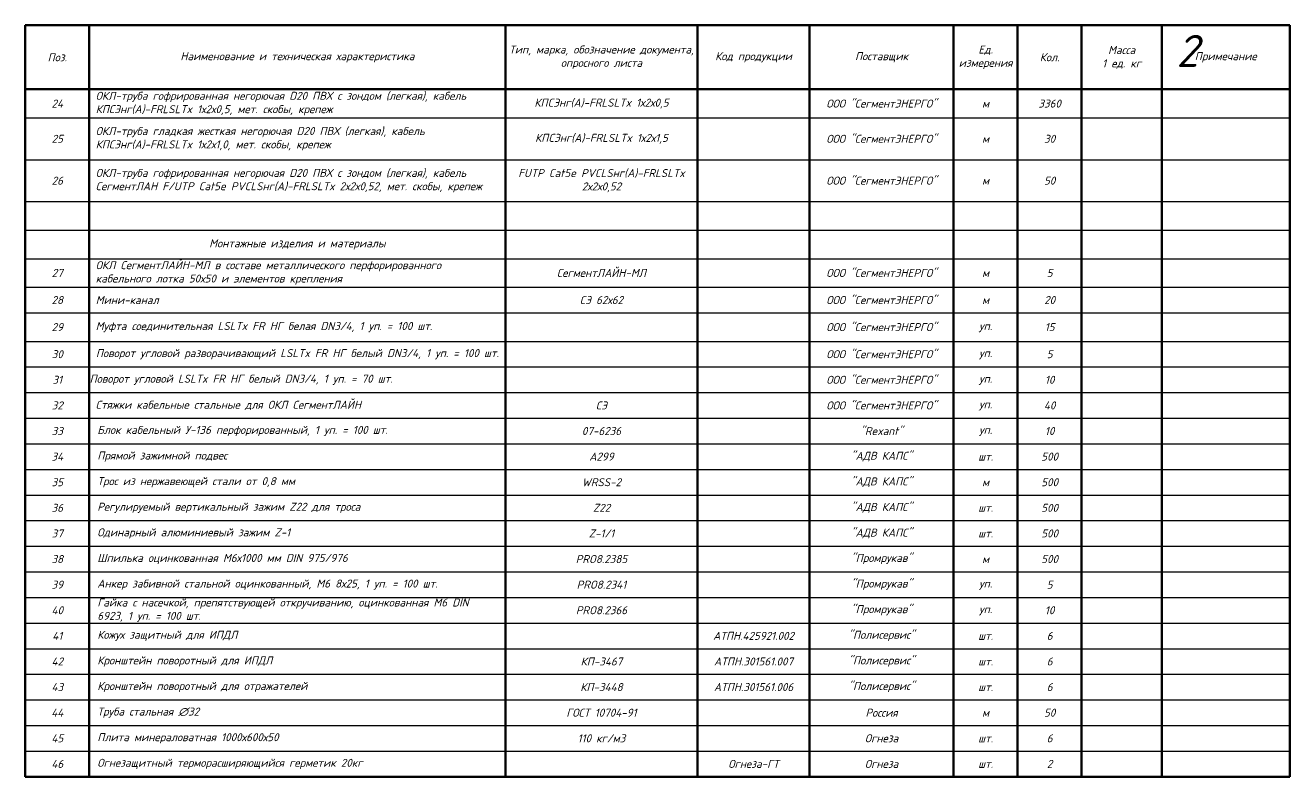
# Model space of a CAD drawing. Header units: millimetres. Extents: x 0 to 2795, y -3 to 232.
# Drawn here: x 400 to 795, y -2.8 to 232 of the extents above; entities that cross this region are included whole.
import ezdxf

# ---------------------------------------------------------------- set-up
doc = ezdxf.new("R2010")
doc.units = ezdxf.units.MM
doc.layers.get('Defpoints').update_dxf_attribs({"color": 42})
doc.styles.add('ISOCPEUR', font='isocpeui.ttf', dxfattribs={"height": 250})

# ---------------------------------------------------------------- blocks, each defined once
blk = doc.blocks.new('*T1')
at = {"color": 0, "linetype": 'ByBlock', "lineweight": 70, "transparency": 16777216}
for p, q in [((0, 0), (395, 0)), ((0, 0), (0, -232.38)), ((20, 0), (20, -232.38)), ((150, 0), (150, -232.38)), ((210, 0), (210, -232.38)), ((245, 0), (245, -232.38)), ((290, 0), (290, -232.38)), ((310, 0), (310, -232.38)), ((330, 0), (330, -232.38)), ((355, 0), (355, -232.38)), ((395, 0), (395, -232.38)), ((400, 0), (795, 0)), ((400, 0), (400, -234.75)), ((420, 0), (420, -234.75)), ((550, 0), (550, -234.75)), ((610, 0), (610, -234.75)), ((645, 0), (645, -234.75)), ((690, 0), (690, -234.75)), ((710, 0), (710, -234.75)), ((730, 0), (730, -234.75)), ((755, 0), (755, -234.75)), ((795, 0), (795, -234.75)), ((800, 0), (1195, 0)), ((800, 0), (800, -228)), ((820, 0), (820, -228)), ((950, 0), (950, -228)), ((1010, 0), (1010, -228)), ((1045, 0), (1045, -228)), ((1090, 0), (1090, -228)), ((1110, 0), (1110, -228)), ((1130, 0), (1130, -228)), ((1155, 0), (1155, -228)), ((1195, 0), (1195, -228)), ((1200, 0), (1595, 0)), ((1200, 0), (1200, -229)), ((1220, 0), (1220, -229)), ((1350, 0), (1350, -229)), ((1410, 0), (1410, -229)), ((1445, 0), (1445, -229)), ((1490, 0), (1490, -229)), ((1510, 0), (1510, -229)), ((1530, 0), (1530, -229)), ((1555, 0), (1555, -229)), ((1595, 0), (1595, -229)), ((1600, 0), (1995, 0)), ((1600, 0), (1600, -228.58)), ((1620, 0), (1620, -228.58)), ((1750, 0), (1750, -228.58)), ((1810, 0), (1810, -228.58)), ((1845, 0), (1845, -228.58)), ((1890, 0), (1890, -228.58)), ((1910, 0), (1910, -228.58)), ((1930, 0), (1930, -228.58)), ((1955, 0), (1955, -228.58)), ((1995, 0), (1995, -228.58)), ((2000, 0), (2395, 0)), ((2000, 0), (2000, -228)), ((2020, 0), (2020, -228)), ((2150, 0), (2150, -228)), ((2210, 0), (2210, -228)), ((2245, 0), (2245, -228)), ((2290, 0), (2290, -228)), ((2310, 0), (2310, -228)), ((2330, 0), (2330, -228)), ((2355, 0), (2355, -228)), ((2395, 0), (2395, -228)), ((2400, 0), (2795, 0)), ((2400, 0), (2400, -156)), ((2420, 0), (2420, -156)), ((2550, 0), (2550, -156)), ((2610, 0), (2610, -156)), ((2645, 0), (2645, -156)), ((2690, 0), (2690, -156)), ((2710, 0), (2710, -156)), ((2730, 0), (2730, -156)), ((2755, 0), (2755, -156)), ((2795, 0), (2795, -156)), ((0, -20), (395, -20)), ((2400, -156), (2795, -156))]:
    blk.add_line(p, q, dxfattribs=at)
at = {"color": 0, "linetype": 'ByBlock', "lineweight": 25, "transparency": 16777216}
for p, q in [((400, -20), (795, -20)), ((800, -20), (1195, -20)), ((1200, -20), (1595, -20)), ((1600, -20), (1995, -20)), ((2000, -20), (2395, -20)), ((2400, -20), (2795, -20)), ((0, -28), (395, -28)), ((400, -28.92), (795, -28.92)), ((800, -28), (1195, -28)), ((1200, -28), (1595, -28)), ((1600, -28), (1995, -28)), ((2000, -28), (2395, -28)), ((2400, -28), (2795, -28)), ((800, -36), (1195, -36)), ((1200, -36), (1595, -36)), ((1600, -36), (1995, -36)), ((2000, -36), (2395, -36)), ((2400, -36), (2795, -36)), ((0, -40.03), (395, -40.03)), ((400, -42), (795, -42)), ((800, -44), (1195, -44)), ((1200, -44), (1595, -44)), ((1600, -44), (1995, -44)), ((2000, -44), (2395, -44)), ((2400, -44), (2795, -44)), ((0, -48.03), (395, -48.03)), ((400, -55.08), (795, -55.08)), ((800, -52), (1195, -52)), ((1200, -52), (1595, -52)), ((1600, -52), (1995, -52)), ((2000, -52), (2395, -52)), ((2400, -52), (2795, -52)), ((0, -56.03), (395, -56.03)), ((800, -60), (1195, -60)), ((1200, -60), (1595, -60)), ((1600, -60), (1995, -60)), ((2000, -60), (2395, -60)), ((2400, -60), (2795, -60)), ((0, -64.03), (395, -64.03)), ((400, -64), (795, -64)), ((800, -68), (1195, -68)), ((1200, -68), (1595, -68)), ((1600, -68), (1995, -68)), ((2000, -68), (2395, -68)), ((2400, -68), (2795, -68)), ((0, -72.03), (395, -72.03)), ((400, -72.92), (795, -72.92)), ((800, -76), (1195, -76)), ((1200, -76), (1595, -76)), ((1600, -76), (1995, -76)), ((2000, -76), (2395, -76)), ((2400, -76), (2795, -76)), ((0, -80.03), (395, -80.03)), ((400, -81.83), (795, -81.83)), ((800, -84), (1195, -84)), ((1200, -84), (1595, -84)), ((1600, -84), (1995, -84)), ((2000, -84), (2395, -84)), ((2400, -84), (2795, -84)), ((0, -88.03), (395, -88.03)), ((400, -89.83), (795, -89.83)), ((800, -92), (1195, -92)), ((1200, -92), (1595, -92)), ((1600, -92), (1995, -92)), ((2000, -92), (2395, -92)), ((2400, -92), (2795, -92)), ((0, -96.03), (395, -96.03)), ((400, -98.75), (795, -98.75)), ((800, -100), (1195, -100)), ((1200, -100), (1595, -100)), ((1600, -100), (1995, -100)), ((2000, -100), (2395, -100)), ((2400, -100), (2795, -100)), ((0, -104.03), (395, -104.03)), ((400, -106.75), (795, -106.75)), ((800, -108), (1195, -108)), ((1200, -108), (1595, -108)), ((1600, -108), (1995, -108)), ((2000, -108), (2395, -108)), ((2400, -108), (2795, -108)), ((0, -112.03), (395, -112.03)), ((400, -114.75), (795, -114.75)), ((800, -116), (1195, -116)), ((1200, -116), (1595, -116)), ((1600, -116), (1995, -116)), ((2000, -116), (2395, -116)), ((2400, -116), (2795, -116)), ((0, -120.03), (395, -120.03)), ((400, -122.75), (795, -122.75)), ((800, -124), (1195, -124)), ((1200, -124), (1595, -124)), ((1600, -124), (1995, -124)), ((2000, -124), (2395, -124)), ((2400, -124), (2795, -124)), ((0, -128.03), (395, -128.03)), ((400, -130.75), (795, -130.75)), ((800, -132), (1195, -132)), ((1200, -132), (1595, -132)), ((1600, -132), (1995, -132)), ((2000, -132), (2395, -132)), ((2400, -132), (2795, -132)), ((0, -136.15), (395, -136.15)), ((400, -138.75), (795, -138.75)), ((800, -140), (1195, -140)), ((1200, -140), (1595, -140)), ((1600, -140), (1995, -140)), ((2000, -140), (2395, -140)), ((2400, -140), (2795, -140)), ((0, -144.15), (395, -144.15)), ((400, -146.75), (795, -146.75)), ((800, -148), (1195, -148)), ((1200, -148), (1595, -148)), ((1600, -148), (1995, -148)), ((2000, -148), (2395, -148)), ((2400, -148), (2795, -148)), ((0, -152.15), (395, -152.15)), ((400, -154.75), (795, -154.75)), ((800, -156), (1195, -156)), ((1200, -156), (1595, -156)), ((1600, -156), (1995, -156)), ((2000, -156), (2395, -156)), ((0, -160.15), (395, -160.15)), ((400, -162.75), (795, -162.75)), ((800, -164), (1195, -164)), ((1200, -164), (1595, -164)), ((1600, -164.42), (1995, -164.42)), ((2000, -164), (2395, -164)), ((0, -168.15), (395, -168.15)), ((400, -170.75), (795, -170.75)), ((800, -172), (1195, -172)), ((1200, -172.42), (1595, -172.42)), ((1600, -172.42), (1995, -172.42)), ((2000, -172), (2395, -172)), ((0, -176.15), (395, -176.15)), ((400, -178.75), (795, -178.75)), ((800, -180), (1195, -180)), ((1200, -180.83), (1595, -180.83)), ((1600, -180.42), (1995, -180.42)), ((2000, -180), (2395, -180)), ((0, -184.15), (395, -184.15)), ((400, -186.75), (795, -186.75)), ((800, -188), (1195, -188)), ((1200, -189), (1595, -189)), ((1600, -188.42), (1995, -188.42)), ((2000, -188), (2395, -188)), ((0, -192.15), (395, -192.15)), ((400, -194.75), (795, -194.75)), ((800, -196), (1195, -196)), ((1200, -197), (1595, -197)), ((1600, -196.58), (1995, -196.58)), ((2000, -196), (2395, -196)), ((0, -200.15), (395, -200.15)), ((400, -202.75), (795, -202.75)), ((800, -204), (1195, -204)), ((1200, -205), (1595, -205)), ((1600, -204.58), (1995, -204.58)), ((2000, -204), (2395, -204)), ((0, -208.15), (395, -208.15)), ((400, -210.75), (795, -210.75)), ((800, -212), (1195, -212)), ((1200, -213), (1595, -213)), ((1600, -212.58), (1995, -212.58)), ((2000, -212), (2395, -212)), ((0, -216.15), (395, -216.15)), ((400, -218.75), (795, -218.75)), ((800, -220), (1195, -220)), ((1200, -221), (1595, -221)), ((1600, -220.58), (1995, -220.58)), ((2000, -220), (2395, -220)), ((0, -224.27), (395, -224.27)), ((400, -226.75), (795, -226.75)), ((800, -228), (1195, -228)), ((1200, -229), (1595, -229)), ((1600, -228.58), (1995, -228.58)), ((2000, -228), (2395, -228)), ((0, -232.38), (395, -232.38)), ((400, -234.75), (795, -234.75))]:
    blk.add_line(p, q, dxfattribs=at)
at = {"transparency": 16777216, "char_height": 2.5, "style": 'ISOCPEUR'}
for s, insert, width, attachment_point in [('Тип, марка, обозначение документа, опросного листа', (180, -10), 59, 5), ('Ед. измерения', (300, -10), 19, 5), ('Масса\\P1 ед. кг', (342.5, -10), 24, 5), ('Тип, марка, обозначение документа, опросного листа', (580, -10), 59, 5), ('Ед. измерения', (700, -10), 19, 5), ('Масса\\P1 ед. кг', (742.5, -10), 24, 5), ('Тип, марка, обозначение документа, опросного листа', (980, -10), 59, 5), ('Ед. измерения', (1100, -10), 19, 5), ('Масса\\P1 ед. кг', (1142.5, -10), 24, 5), ('Тип, марка, обозначение документа, опросного листа', (1380, -10), 59, 5), ('Ед. измерения', (1500, -10), 19, 5), ('Масса\\P1 ед. кг', (1542.5, -10), 24, 5), ('Тип, марка, обозначение документа, опросного листа', (1780, -10), 59, 5), ('Ед. измерения', (1900, -10), 19, 5), ('Масса\\P1 ед. кг', (1942.5, -10), 24, 5), ('Тип, марка, обозначение документа, опросного листа', (2180, -10), 59, 5), ('Ед. измерения', (2300, -10), 19, 5), ('Масса\\P1 ед. кг', (2342.5, -10), 24, 5), ('Тип, марка, обозначение документа, опросного листа', (2580, -10), 59, 5), ('Ед. измерения', (2700, -10), 19, 5), ('Масса\\P1 ед. кг', (2742.5, -10), 24, 5), ('Поз.', (10, -10), 19, 5), ('Наименование и техническая характеристика', (85, -10), 125, 5), ('Код продукции', (227.5, -10), 34, 5), ('Поставщик', (267.5, -10), 44, 5), ('Кол.', (320, -10), 19, 5), ('Примечание', (375, -10), 39, 5), ('Поз.', (410, -10), 19, 5), ('Наименование и техническая характеристика', (485, -10), 125, 5), ('Код продукции', (627.5, -10), 34, 5), ('Поставщик', (667.5, -10), 44, 5), ('Кол.', (720, -10), 19, 5), ('Примечание', (775, -10), 39, 5), ('Поз.', (810, -10), 19, 5), ('Наименование и техническая характеристика', (885, -10), 125, 5), ('Код продукции', (1027.5, -10), 34, 5), ('Поставщик', (1067.5, -10), 44, 5), ('Кол.', (1120, -10), 19, 5), ('Примечание', (1175, -10), 39, 5), ('Поз.', (1210, -10), 19, 5), ('Наименование и техническая характеристика', (1285, -10), 125, 5), ('Код продукции', (1427.5, -10), 34, 5), ('Поставщик', (1467.5, -10), 44, 5), ('Кол.', (1520, -10), 19, 5), ('Примечание', (1575, -10), 39, 5), ('Поз.', (1610, -10), 19, 5), ('Наименование и техническая характеристика', (1685, -10), 125, 5), ('Код продукции', (1827.5, -10), 34, 5), ('Поставщик', (1867.5, -10), 44, 5), ('Кол.', (1920, -10), 19, 5), ('Примечание', (1975, -10), 39, 5), ('Поз.', (2010, -10), 19, 5), ('Наименование и техническая характеристика', (2085, -10), 125, 5), ('Код продукции', (2227.5, -10), 34, 5), ('Поставщик', (2267.5, -10), 44, 5), ('Кол.', (2320, -10), 19, 5), ('Примечание', (2375, -10), 39, 5), ('Поз.', (2410, -10), 19, 5), ('Наименование и техническая характеристика', (2485, -10), 125, 5), ('Код продукции', (2627.5, -10), 34, 5), ('Поставщик', (2667.5, -10), 44, 5), ('Кол.', (2720, -10), 19, 5), ('Примечание', (2775, -10), 39, 5), ('Оборудование АПС', (85, -24), 125, 5), ('24', (410, -24.46), 19.8, 5), ('ОКЛ-труба гофрированная негорючая D20 ПВХ с зондом (легкая), кабель КПСЭнг(А)-FRLSLTx 1х2х0,5, мет. скобы, крепеж', (422, -24.46), 126, 4), ('КПCЭнг(А)-FRLSLTx 1х2х0,5', (580, -24.46), 59.8, 5), ('ООО "СегментЭНЕРГО"', (667.5, -24.46), 44.8, 5), ('3360', (720, -24.46), 19.8, 5), ('м', (700, -24.46), 19.8, 5), ('Центральный прибор индикации и управления "Рубеж-АРМ"  с  предустановленнным ПО (Системный блок, ПУИ,  Монитор,Клавиатура, Мышь, Ключ защиты, ОС, ПО)', (22.5, -34.02), 125, 4), ('ОКЛ-труба гладкая жесткая негорючая D20 ПВХ (легкая), кабель КПСЭнг(А)-FRLSLTx 1х2х1,0, мет. скобы, крепеж', (422, -35.46), 126, 4), ('1', (10, -34.02), 19.8, 5), ('ЦПИУ Рубеж-АРМ исп.1 (настольный) ', (180, -34.02), 59.8, 5), ('ООО «Рубеж»', (267.5, -34.02), 44.8, 5), ('шт.', (300, -34.02), 19.8, 5), ('1', (320, -34.02), 19.8, 5), ('25', (410, -35.46), 19.8, 5), ('КПCЭнг(А)-FRLSLTx 1х2х1,5', (580, -35.46), 59.8, 5), ('ООО "СегментЭНЕРГО"', (667.5, -35.46), 44.8, 5), ('м', (700, -35.46), 19.8, 5), ('30', (720, -35.46), 19.8, 5), ('2', (10, -44.03), 19.8, 5), ('Источник бесперебойного питания 220В', (22.5, -44.03), 125, 4), ('Powercom Raptor RPT-2000AP LCD', (180, -44.03), 59.8, 5), ('"Powercom"', (267.5, -44.03), 44.8, 5), ('1', (320, -44.03), 19.8, 5), ('шт.', (300, -44.03), 19.8, 5), ('26', (410, -48.54), 19.8, 5), ('ОКЛ-труба гофрированная негорючая D20 ПВХ с зондом (легкая), кабель СегментЛАН F/UTP Cat5e PVCLSнг(А)-FRLSLTx 2х2х0,52, мет. скобы, крепеж', (422, -48.54), 126, 4), ('FUTP Cat5e PVCLSнг(А)-FRLSLTx 2х2х0,52', (580, -48.54), 59.8, 5), ('ООО "СегментЭНЕРГО"', (667.5, -48.54), 44.8, 5), ('50', (720, -48.54), 19.8, 5), ('3', (10, -52.03), 19.8, 5), ('Источник питания', (22.5, -52.03), 125, 4), ('ИВЭПР 24/2,5 RS-R3 2x17 БР', (180, -52.03), 59.8, 5), ('ООО «Рубеж»', (267.5, -52.03), 44.8, 5), ('1', (320, -52.03), 19.8, 5), ('м', (700, -48.54), 19.8, 5), ('шт.', (300, -52.03), 19.8, 5), ('4', (10, -60.03), 19.8, 5), ('Бокс резервного электропитания', (22.5, -60.03), 125, 4), ('БР 24х40', (180, -60.03), 59.8, 5), ('ООО «Рубеж»', (267.5, -60.03), 44, 5), ('1', (320, -60.03), 19.8, 5), ('шт.', (300, -60.03), 19.8, 5), ('5', (10, -68.03), 19.8, 5), ('Бокс резервного электропитания', (22.5, -68.03), 125, 4), ('БР 24х12', (180, -68.03), 59.8, 5), ('ООО «Рубеж»', (267.5, -68.03), 44, 5), ('1', (320, -68.03), 19.8, 5), ('Монтажные изделия и материалы', (485, -68.46), 126, 5), ('шт.', (300, -68.03), 19.8, 5), ('6', (10, -76.03), 19.8, 5), ('Аккумулятор герметичный свинцово-кислотный 12В 17А*ч', (22.5, -76.03), 125, 4), ('Delta DTM 1217M', (180, -76.03), 59.8, 5), ('Delta', (267.5, -76.03), 44, 5), ('2', (320, -76.03), 19.8, 5), ('ОКЛ СегментЛАЙН-МЛ в составе металлического перфорированного кабельного лотка 50х50 и элементов крепления', (422, -77.37), 126, 4), ('шт.', (300, -76.03), 19.8, 5), ('27', (410, -77.37), 19.8, 5), ('СегментЛАЙН-МЛ', (580, -77.37), 59.8, 5), ('ООО "СегментЭНЕРГО"', (667.5, -77.37), 44.8, 5), ('м', (700, -77.37), 19.8, 5), ('5', (720, -77.37), 19.8, 5), ('7', (10, -84.03), 19.8, 5), ('Аккумулятор герметичный свинцово-кислотный 12В 40А*ч', (22.5, -84.03), 125, 4), ('Delta DTM 1240M', (180, -84.03), 59.8, 5), ('Delta', (267.5, -84.03), 44, 5), ('2', (320, -84.03), 19.8, 5), ('шт.', (300, -84.03), 19.8, 5), ('28', (410, -85.83), 19.8, 5), ('Мини-канал', (422, -85.83), 126, 4), ('СЭ 62х62', (580, -85.83), 59.8, 5), ('ООО "СегментЭНЕРГО"', (667.5, -85.83), 44.8, 5), ('м', (700, -85.83), 19.8, 5), ('20', (720, -85.83), 19.8, 5), ('8', (10, -92.03), 19.8, 5), ('Аккумулятор герметичный свинцово-кислотный 12В 12А*ч', (22.5, -92.03), 125, 4), ('Delta DTM 1212M', (180, -92.03), 59.8, 5), ('Delta', (267.5, -92.03), 44, 5), ('2', (320, -92.03), 19.8, 5), ('шт.', (300, -92.03), 19.8, 5), ('29', (410, -94.29), 19.8, 5), ('Муфта соединительная LSLTx FR НГ белая DN3/4, 1 уп. = 100 шт.', (422, -94.29), 126, 4), ('ООО "СегментЭНЕРГО"', (667.5, -94.29), 44.8, 5), ('уп.', (700, -94.29), 19.8, 5), ('15', (720, -94.29), 19.8, 5), ('Прибор приемно-контрольный', (22.5, -100.03), 125, 4), ('R3-Рубеж-20П', (180, -100.03), 59.8, 5), ('9', (10, -100.03), 19.8, 5), ('Delta', (267.5, -100.03), 44, 5), ('шт.', (300, -100.03), 19.8, 5), ('1', (320, -100.03), 19.8, 5), ('30', (410, -102.75), 19.8, 5), ('Поворот угловой разворачивающий LSLTx FR НГ белый DN3/4, 1 уп. = 100 шт.', (485, -102.75), 129.8, 5), ('ООО "СегментЭНЕРГО"', (667.5, -102.75), 44.8, 5), ('уп.', (700, -102.75), 19.8, 5), ('5', (720, -102.75), 19.8, 5), ('Контроллер адресных устройств', (22.5, -108.03), 125, 4), ('R3-Рубеж-КАУ2', (180, -108.03), 59.8, 5), ('ООО «Рубеж»', (267.5, -108.03), 44, 5), ('10', (10, -108.03), 19.8, 5), ('шт.', (300, -108.03), 19.8, 5), ('3', (320, -108.03), 19.8, 5), ('31', (410, -110.75), 19.8, 5), ('Поворот угловой LSLTx FR НГ белый DN3/4, 1 уп. = 70 шт.', (420.1, -110.75), 129.8, 4), ('ООО "СегментЭНЕРГО"', (667.5, -110.75), 44.8, 5), ('уп.', (700, -110.75), 19.8, 5), ('10', (720, -110.75), 19.8, 5), ('Блок индикации и управления', (22.5, -116.03), 125, 4), ('R3-Рубеж-БИУ', (180, -116.03), 59.8, 5), ('ООО «Рубеж»', (267.5, -116.03), 44, 5), ('11', (10, -116.03), 19.8, 5), ('шт.', (300, -116.03), 19.8, 5), ('1', (320, -116.03), 19.8, 5), ('32', (410, -118.75), 19.8, 5), ('Стяжки кабельные стальные для ОКЛ СегментЛАЙН', (422, -118.75), 126, 4), ('СЭ', (580, -118.75), 59.8, 5), ('ООО "СегментЭНЕРГО"', (667.5, -118.75), 44.8, 5), ('уп.', (700, -118.75), 19.8, 5), ('40', (720, -118.75), 19.8, 5), ('Извещатель пожарный дымовой адресно-аналоговый ', (22.5, -124.03), 125, 4), ('ООО «Рубеж»', (267.5, -124.03), 44, 5), ('12', (10, -124.03), 19.8, 5), ('ИП 212-64-R3 без б/о', (180, -124.03), 59.8, 5), ('шт.', (300, -124.03), 19.8, 5), ('895', (320, -124.03), 19.8, 5), ('33', (410, -126.75), 19.8, 5), ('Блок кабельный У-136 перфорированный, 1 уп. = 100 шт.', (422.5, -126.75), 125, 4), ('07-6236', (580, -126.75), 59.8, 5), ('"Rexant"', (667.5, -126.75), 44, 5), ('уп.', (700, -126.75), 19.8, 5), ('10', (720, -126.75), 19.8, 5), ('13', (10, -132.09), 19.8, 5), ('Базовое основание  обычное на подвесной плотолок', (22.5, -132.09), 125, 4), ('W2.03', (180, -132.09), 59.8, 5), ('ООО «Рубеж»', (267.5, -132.09), 44, 5), ('шт.', (300, -132.09), 19.8, 5), ('149', (320, -132.09), 19.8, 5), ('34', (410, -134.75), 19.8, 5), ('Прямой зажимной подвес', (422.5, -134.75), 125, 4), ('A299', (580, -134.75), 59.8, 5), ('"АДВ КАПС"', (667.5, -134.75), 44, 5), ('шт.', (700, -134.75), 19.8, 5), ('500', (720, -134.75), 19.8, 5), ('14', (10, -140.15), 19.8, 5), ('Изолятор шлейфа для подвесного потолка (базовое основание)', (22.5, -140.15), 125, 4), ('ИЗ-1Б-R3 L2.42', (180, -140.15), 59.8, 5), ('ООО «Рубеж»', (267.5, -140.15), 44, 5), ('шт.', (300, -140.15), 19.8, 5), ('30', (320, -140.15), 19.8, 5), ('35', (410, -142.75), 19.8, 5), ('Трос из нержавеющей стали от 0,8 мм', (422.5, -142.75), 125, 4), ('WRSS-2', (580, -142.75), 59.8, 5), ('"АДВ КАПС"', (667.5, -142.75), 44, 5), ('500', (720, -142.75), 19.8, 5), ('м', (700, -142.75), 19.8, 5), ('15', (10, -148.15), 19.8, 5), ('Базовое основание  обычное на несущ. конструкции', (22.5, -148.15), 125, 4), ('W1.03', (180, -148.15), 59.8, 5), ('ООО «Рубеж»', (267.5, -148.15), 44.8, 5), ('шт.', (300, -148.15), 19.8, 5), ('583', (320, -148.15), 19.8, 5), ('36', (410, -150.75), 19.8, 5), ('Регулируемый вертикальный зажим Z22 для троса', (422.5, -150.75), 125, 4), ('Z22', (580, -150.75), 59.8, 5), ('"АДВ КАПС"', (667.5, -150.75), 44, 5), ('500', (720, -150.75), 19.8, 5), ('шт.', (700, -150.75), 19.8, 5), ('16', (10, -156.15), 19.8, 5), ('Изолятор шлейфа для несущ. конструкций (базовое основание)', (22.5, -156.15), 125, 4), ('ИЗ-1Б-R3 L1.42', (180, -156.15), 59.8, 5), ('ООО «Рубеж»', (267.5, -156.15), 44.8, 5), ('шт.', (300, -156.15), 19.8, 5), ('140', (320, -156.15), 19.8, 5), ('37', (410, -158.75), 19.8, 5), ('Одинарный алюминиевый зажим Z-1', (422.5, -158.75), 125, 4), ('Z-1/1', (580, -158.75), 59.8, 5), ('"АДВ КАПС"', (667.5, -158.75), 44, 5), ('500', (720, -158.75), 19.8, 5), ('шт.', (700, -158.75), 19.8, 5), ('17', (10, -164.15), 19.8, 5), ('Извещатель пожарный ручной адресный с изолятором шлейфа', (22.5, -164.15), 125, 4), ('ИПР 513-11ИКЗ-А-R3', (180, -164.15), 59.8, 5), ('ООО «Рубеж»', (267.5, -164.15), 44.8, 5), ('шт.', (300, -164.15), 19.8, 5), ('48', (320, -164.15), 19.8, 5), ('38', (410, -166.75), 19.8, 5), ('Шпилька оцинкованная М6х1000 мм DIN 975/976', (422.5, -166.75), 125, 4), ('PRO8.2385', (580, -166.75), 59.8, 5), ('"Промрукав"', (667.5, -166.75), 44, 5), ('500', (720, -166.75), 19.8, 5), ('м', (700, -166.75), 19.8, 5), ('18', (10, -172.15), 19.8, 5), ('Извещатель пожарный тепловой  адресно-аналоговый', (22.5, -172.15), 125, 4), ('ИП 101-29-PR-R3 без б/о', (180, -172.15), 59.8, 5), ('ООО «Рубеж»', (267.5, -172.15), 44.8, 5), ('шт.', (300, -172.15), 19.8, 5), ('7', (320, -172.15), 19.8, 5), ('39', (410, -174.75), 19.8, 5), ('Анкер забивной стальной оцинкованный, М6 8х25, 1 уп. = 100 шт.', (422.5, -174.75), 125, 4), ('PRO8.2341', (580, -174.75), 59.8, 5), ('"Промрукав"', (667.5, -174.75), 44, 5), ('5', (720, -174.75), 19.8, 5), ('уп.', (700, -174.75), 19.8, 5), ('19', (10, -180.15), 19.8, 5), ('Извещатель пожарный дымовой линейный', (22.5, -180.15), 125, 4), ('ИПДЛ-264/1-R3', (180, -180.15), 59.8, 5), ('ООО «Рубеж»', (267.5, -180.15), 44.8, 5), ('шт.', (300, -180.15), 19.8, 5), ('12', (320, -180.15), 19.8, 5), ('40', (410, -182.75), 19.8, 5), ('Гайка с насечкой, препятствующей откручиванию, оцинкованная М6 DIN 6923, 1 уп. = 100 шт.', (422.5, -182.75), 125, 4), ('PRO8.2366', (580, -182.75), 59.8, 5), ('"Промрукав"', (667.5, -182.75), 44, 5), ('10', (720, -182.75), 19.8, 5), ('уп.', (700, -182.75), 19.8, 5), ('20', (10, -188.15), 19.8, 5), ('Адресный релейный модуль\xa0', (22.5, -188.15), 125, 4), ('РМ-4-R3', (180, -188.15), 59.8, 5), ('ООО «Рубеж»', (267.5, -188.15), 44.8, 5), ('шт.', (300, -188.15), 19.8, 5), ('1', (320, -188.15), 19.8, 5), ('41', (410, -190.75), 19.8, 5), ('Кожух защитный для ИПДЛ', (422.5, -190.75), 125, 4), ('АТПН.425921.002', (627.5, -190.75), 34.8, 5), ('"Полисервис"', (667.5, -190.75), 44, 5), ('6', (720, -190.75), 19.8, 5), ('шт.', (700, -190.75), 19.8, 5), ('21', (10, -196.15), 19.8, 5), ('Адресный релейный модуль\xa0', (22.5, -196.15), 125, 4), ('РМ-1-R3', (180, -196.15), 59.8, 5), ('ООО «Рубеж»', (267.5, -196.15), 44.8, 5), ('шт.', (300, -196.15), 19.8, 5), ('43', (320, -196.15), 19.8, 5), ('42', (410, -198.75), 19.8, 5), ('Кронштейн поворотный для ИПДЛ', (422.5, -198.75), 125, 4), ('КП-3467', (580, -198.75), 59.8, 5), ('АТПН.301561.007', (627.5, -198.75), 34.8, 5), ('"Полисервис"', (667.5, -198.75), 44, 5), ('6', (720, -198.75), 19.8, 5), ('шт.', (700, -198.75), 19.8, 5), ('22', (10, -204.15), 19.8, 5), ('Изолятор шлейфа', (22.5, -204.15), 125, 4), ('ИЗ-1-R3', (180, -204.15), 59.8, 5), ('ООО «Рубеж»', (267.5, -204.15), 44.8, 5), ('шт.', (300, -204.15), 19.8, 5), ('2', (320, -204.15), 19.8, 5), ('Кронштейн поворотный для отражателей', (422.5, -206.75), 125, 4), ('"Полисервис"', (667.5, -206.75), 44, 5), ('43', (410, -206.75), 19.8, 5), ('КП-3448', (580, -206.75), 59.8, 5), ('АТПН.301561.006', (627.5, -206.75), 34.8, 5), ('шт.', (700, -206.75), 19.8, 5), ('6', (720, -206.75), 19.8, 5), ('Труба стальная ∅32', (422.5, -214.75), 125, 4), ('44', (410, -214.75), 19.8, 5), ('ГОСТ 10704-91', (580, -214.75), 59.8, 5), ('Россия', (667.5, -214.75), 44, 5), ('м', (700, -214.75), 19.8, 5), ('50', (720, -214.75), 19.8, 5), ('Кабельные изделия и провода', (85, -220.21), 125, 5), ('Плита минераловатная 1000х600х50', (422.5, -222.75), 125, 4), ('ОКЛ-труба гладкая жесткая негорючая D20 ПВХ (легкая), кабель КПСЭнг(А)-FRLSLTx 1х2х0,5, мет. скобы, крепеж', (22, -228.32), 126, 4), ('45', (410, -222.75), 19.8, 5), ('110 кг/м3', (580, -222.75), 59.8, 5), ('Огнеза', (667.5, -222.75), 44, 5), ('шт.', (700, -222.75), 19.8, 5), ('6', (720, -222.75), 19.8, 5), ('23', (10, -228.32), 19.8, 5), ('КПCЭнг(А)-FRLSLTx 1х2х0,5', (180, -228.32), 59.8, 5), ('ООО "СегментЭНЕРГО"', (267.5, -228.32), 44, 5), ('м', (300, -228.32), 19.8, 5), ('4310', (320, -228.32), 19.8, 5), ('46', (410, -230.75), 19.8, 5), ('Огнезащитный терморасширяющийся герметик 20кг', (422.5, -230.75), 125, 4), ('Огнеза-ГТ', (627.5, -230.75), 34.8, 5), ('Огнеза', (667.5, -230.75), 44, 5), ('шт.', (700, -230.75), 19.8, 5), ('2', (720, -230.75), 19.8, 5)]:
    blk.add_mtext(s, dxfattribs=dict(at, insert=insert, width=width, attachment_point=attachment_point))
blk = doc.blocks.new('*T70')
at = {"color": 0, "linetype": 'ByBlock', "lineweight": 70, "transparency": 16777216}
for p, q in [((0, 0), (395, 0)), ((0, 0), (0, -234.75)), ((20, 0), (20, -234.75)), ((150, 0), (150, -234.75)), ((210, 0), (210, -234.75)), ((245, 0), (245, -234.75)), ((290, 0), (290, -234.75)), ((310, 0), (310, -234.75)), ((330, 0), (330, -234.75)), ((355, 0), (355, -234.75)), ((395, 0), (395, -234.75)), ((0, -20), (395, -20)), ((0, -234.75), (395, -234.75))]:
    blk.add_line(p, q, dxfattribs=at)
at = {"color": 0, "linetype": 'ByBlock', "lineweight": 25, "transparency": 16777216}
for p, q in [((0, -28.92), (395, -28.92)), ((0, -42), (395, -42)), ((0, -55.08), (395, -55.08)), ((0, -64), (395, -64)), ((0, -72.92), (395, -72.92)), ((0, -81.83), (395, -81.83)), ((0, -89.83), (395, -89.83)), ((0, -98.75), (395, -98.75)), ((0, -106.75), (395, -106.75)), ((0, -114.75), (395, -114.75)), ((0, -122.75), (395, -122.75)), ((0, -130.75), (395, -130.75)), ((0, -138.75), (395, -138.75)), ((0, -146.75), (395, -146.75)), ((0, -154.75), (395, -154.75)), ((0, -162.75), (395, -162.75)), ((0, -170.75), (395, -170.75)), ((0, -178.75), (395, -178.75)), ((0, -186.75), (395, -186.75)), ((0, -194.75), (395, -194.75)), ((0, -202.75), (395, -202.75)), ((0, -210.75), (395, -210.75)), ((0, -218.75), (395, -218.75)), ((0, -226.75), (395, -226.75))]:
    blk.add_line(p, q, dxfattribs=at)
at = {"transparency": 16777216, "char_height": 2.5, "style": 'ISOCPEUR'}
for s, insert, width, attachment_point in [('Тип, марка, обозначение документа, опросного листа', (180, -10), 59, 5), ('Ед. измерения', (300, -10), 19, 5), ('Масса\\P1 ед. кг', (342.5, -10), 24, 5), ('Поз.', (10, -10), 19, 5), ('Наименование и техническая характеристика', (85, -10), 125, 5), ('Код продукции', (227.5, -10), 34, 5), ('Поставщик', (267.5, -10), 44, 5), ('Кол.', (320, -10), 19, 5), ('Примечание', (375, -10), 39, 5), ('24', (10, -24.46), 19.8, 5), ('ОКЛ-труба гофрированная негорючая D20 ПВХ с зондом (легкая), кабель КПСЭнг(А)-FRLSLTx 1х2х0,5, мет. скобы, крепеж', (22, -24.46), 126, 4), ('КПCЭнг(А)-FRLSLTx 1х2х0,5', (180, -24.46), 59.8, 5), ('ООО "СегментЭНЕРГО"', (267.5, -24.46), 44.8, 5), ('3360', (320, -24.46), 19.8, 5), ('м', (300, -24.46), 19.8, 5), ('ОКЛ-труба гладкая жесткая негорючая D20 ПВХ (легкая), кабель КПСЭнг(А)-FRLSLTx 1х2х1,0, мет. скобы, крепеж', (22, -35.46), 126, 4), ('25', (10, -35.46), 19.8, 5), ('КПCЭнг(А)-FRLSLTx 1х2х1,5', (180, -35.46), 59.8, 5), ('ООО "СегментЭНЕРГО"', (267.5, -35.46), 44.8, 5), ('м', (300, -35.46), 19.8, 5), ('30', (320, -35.46), 19.8, 5), ('26', (10, -48.54), 19.8, 5), ('ОКЛ-труба гофрированная негорючая D20 ПВХ с зондом (легкая), кабель СегментЛАН F/UTP Cat5e PVCLSнг(А)-FRLSLTx 2х2х0,52, мет. скобы, крепеж', (22, -48.54), 126, 4), ('FUTP Cat5e PVCLSнг(А)-FRLSLTx 2х2х0,52', (180, -48.54), 59.8, 5), ('ООО "СегментЭНЕРГО"', (267.5, -48.54), 44.8, 5), ('50', (320, -48.54), 19.8, 5), ('м', (300, -48.54), 19.8, 5), ('Монтажные изделия и материалы', (85, -68.46), 126, 5), ('ОКЛ СегментЛАЙН-МЛ в составе металлического перфорированного кабельного лотка 50х50 и элементов крепления', (22, -77.37), 126, 4), ('27', (10, -77.37), 19.8, 5), ('СегментЛАЙН-МЛ', (180, -77.37), 59.8, 5), ('ООО "СегментЭНЕРГО"', (267.5, -77.37), 44.8, 5), ('м', (300, -77.37), 19.8, 5), ('5', (320, -77.37), 19.8, 5), ('28', (10, -85.83), 19.8, 5), ('Мини-канал', (22, -85.83), 126, 4), ('СЭ 62х62', (180, -85.83), 59.8, 5), ('ООО "СегментЭНЕРГО"', (267.5, -85.83), 44.8, 5), ('м', (300, -85.83), 19.8, 5), ('20', (320, -85.83), 19.8, 5), ('29', (10, -94.29), 19.8, 5), ('Муфта соединительная LSLTx FR НГ белая DN3/4, 1 уп. = 100 шт.', (22, -94.29), 126, 4), ('ООО "СегментЭНЕРГО"', (267.5, -94.29), 44.8, 5), ('уп.', (300, -94.29), 19.8, 5), ('15', (320, -94.29), 19.8, 5), ('30', (10, -102.75), 19.8, 5), ('Поворот угловой разворачивающий LSLTx FR НГ белый DN3/4, 1 уп. = 100 шт.', (85, -102.75), 129.8, 5), ('ООО "СегментЭНЕРГО"', (267.5, -102.75), 44.8, 5), ('уп.', (300, -102.75), 19.8, 5), ('5', (320, -102.75), 19.8, 5), ('31', (10, -110.75), 19.8, 5), ('Поворот угловой LSLTx FR НГ белый DN3/4, 1 уп. = 70 шт.', (20.1, -110.75), 129.8, 4), ('ООО "СегментЭНЕРГО"', (267.5, -110.75), 44.8, 5), ('уп.', (300, -110.75), 19.8, 5), ('10', (320, -110.75), 19.8, 5), ('32', (10, -118.75), 19.8, 5), ('Стяжки кабельные стальные для ОКЛ СегментЛАЙН', (22, -118.75), 126, 4), ('СЭ', (180, -118.75), 59.8, 5), ('ООО "СегментЭНЕРГО"', (267.5, -118.75), 44.8, 5), ('уп.', (300, -118.75), 19.8, 5), ('40', (320, -118.75), 19.8, 5), ('33', (10, -126.75), 19.8, 5), ('Блок кабельный У-136 перфорированный, 1 уп. = 100 шт.', (22.5, -126.75), 125, 4), ('07-6236', (180, -126.75), 59.8, 5), ('"Rexant"', (267.5, -126.75), 44, 5), ('уп.', (300, -126.75), 19.8, 5), ('10', (320, -126.75), 19.8, 5), ('34', (10, -134.75), 19.8, 5), ('Прямой зажимной подвес', (22.5, -134.75), 125, 4), ('A299', (180, -134.75), 59.8, 5), ('"АДВ КАПС"', (267.5, -134.75), 44, 5), ('шт.', (300, -134.75), 19.8, 5), ('500', (320, -134.75), 19.8, 5), ('35', (10, -142.75), 19.8, 5), ('Трос из нержавеющей стали от 0,8 мм', (22.5, -142.75), 125, 4), ('WRSS-2', (180, -142.75), 59.8, 5), ('"АДВ КАПС"', (267.5, -142.75), 44, 5), ('500', (320, -142.75), 19.8, 5), ('м', (300, -142.75), 19.8, 5), ('36', (10, -150.75), 19.8, 5), ('Регулируемый вертикальный зажим Z22 для троса', (22.5, -150.75), 125, 4), ('Z22', (180, -150.75), 59.8, 5), ('"АДВ КАПС"', (267.5, -150.75), 44, 5), ('500', (320, -150.75), 19.8, 5), ('шт.', (300, -150.75), 19.8, 5), ('37', (10, -158.75), 19.8, 5), ('Одинарный алюминиевый зажим Z-1', (22.5, -158.75), 125, 4), ('Z-1/1', (180, -158.75), 59.8, 5), ('"АДВ КАПС"', (267.5, -158.75), 44, 5), ('500', (320, -158.75), 19.8, 5), ('шт.', (300, -158.75), 19.8, 5), ('38', (10, -166.75), 19.8, 5), ('Шпилька оцинкованная М6х1000 мм DIN 975/976', (22.5, -166.75), 125, 4), ('PRO8.2385', (180, -166.75), 59.8, 5), ('"Промрукав"', (267.5, -166.75), 44, 5), ('500', (320, -166.75), 19.8, 5), ('м', (300, -166.75), 19.8, 5), ('39', (10, -174.75), 19.8, 5), ('Анкер забивной стальной оцинкованный, М6 8х25, 1 уп. = 100 шт.', (22.5, -174.75), 125, 4), ('PRO8.2341', (180, -174.75), 59.8, 5), ('"Промрукав"', (267.5, -174.75), 44, 5), ('5', (320, -174.75), 19.8, 5), ('уп.', (300, -174.75), 19.8, 5), ('40', (10, -182.75), 19.8, 5), ('Гайка с насечкой, препятствующей откручиванию, оцинкованная М6 DIN 6923, 1 уп. = 100 шт.', (22.5, -182.75), 125, 4), ('PRO8.2366', (180, -182.75), 59.8, 5), ('"Промрукав"', (267.5, -182.75), 44, 5), ('10', (320, -182.75), 19.8, 5), ('уп.', (300, -182.75), 19.8, 5), ('41', (10, -190.75), 19.8, 5), ('Кожух защитный для ИПДЛ', (22.5, -190.75), 125, 4), ('АТПН.425921.002', (227.5, -190.75), 34.8, 5), ('"Полисервис"', (267.5, -190.75), 44, 5), ('6', (320, -190.75), 19.8, 5), ('шт.', (300, -190.75), 19.8, 5), ('42', (10, -198.75), 19.8, 5), ('Кронштейн поворотный для ИПДЛ', (22.5, -198.75), 125, 4), ('КП-3467', (180, -198.75), 59.8, 5), ('АТПН.301561.007', (227.5, -198.75), 34.8, 5), ('"Полисервис"', (267.5, -198.75), 44, 5), ('6', (320, -198.75), 19.8, 5), ('шт.', (300, -198.75), 19.8, 5), ('Кронштейн поворотный для отражателей', (22.5, -206.75), 125, 4), ('"Полисервис"', (267.5, -206.75), 44, 5), ('43', (10, -206.75), 19.8, 5), ('КП-3448', (180, -206.75), 59.8, 5), ('АТПН.301561.006', (227.5, -206.75), 34.8, 5), ('шт.', (300, -206.75), 19.8, 5), ('6', (320, -206.75), 19.8, 5), ('Труба стальная ∅32', (22.5, -214.75), 125, 4), ('44', (10, -214.75), 19.8, 5), ('ГОСТ 10704-91', (180, -214.75), 59.8, 5), ('Россия', (267.5, -214.75), 44, 5), ('м', (300, -214.75), 19.8, 5), ('50', (320, -214.75), 19.8, 5), ('Плита минераловатная 1000х600х50', (22.5, -222.75), 125, 4), ('45', (10, -222.75), 19.8, 5), ('110 кг/м3', (180, -222.75), 59.8, 5), ('Огнеза', (267.5, -222.75), 44, 5), ('шт.', (300, -222.75), 19.8, 5), ('6', (320, -222.75), 19.8, 5), ('46', (10, -230.75), 19.8, 5), ('Огнезащитный терморасширяющийся герметик 20кг', (22.5, -230.75), 125, 4), ('Огнеза-ГТ', (227.5, -230.75), 34.8, 5), ('Огнеза', (267.5, -230.75), 44, 5), ('шт.', (300, -230.75), 19.8, 5), ('2', (320, -230.75), 19.8, 5)]:
    blk.add_mtext(s, dxfattribs=dict(at, insert=insert, width=width, attachment_point=attachment_point))

msp = doc.modelspace()

# ---------------------------------------------------------------- block references
for name, p in [('*T1', (0, 232)), ('*T70', (400, 232))]:
    msp.add_blockref(name, p)

# ---------------------------------------------------------------- texts
at = {"layer": 'Defpoints', "insert": (763, 224), "char_height": 10, "width": 16, "attachment_point": 5, "style": 'ISOCPEUR'}
msp.add_mtext('2', dxfattribs=at)

doc.saveas('drawing.dxf')
